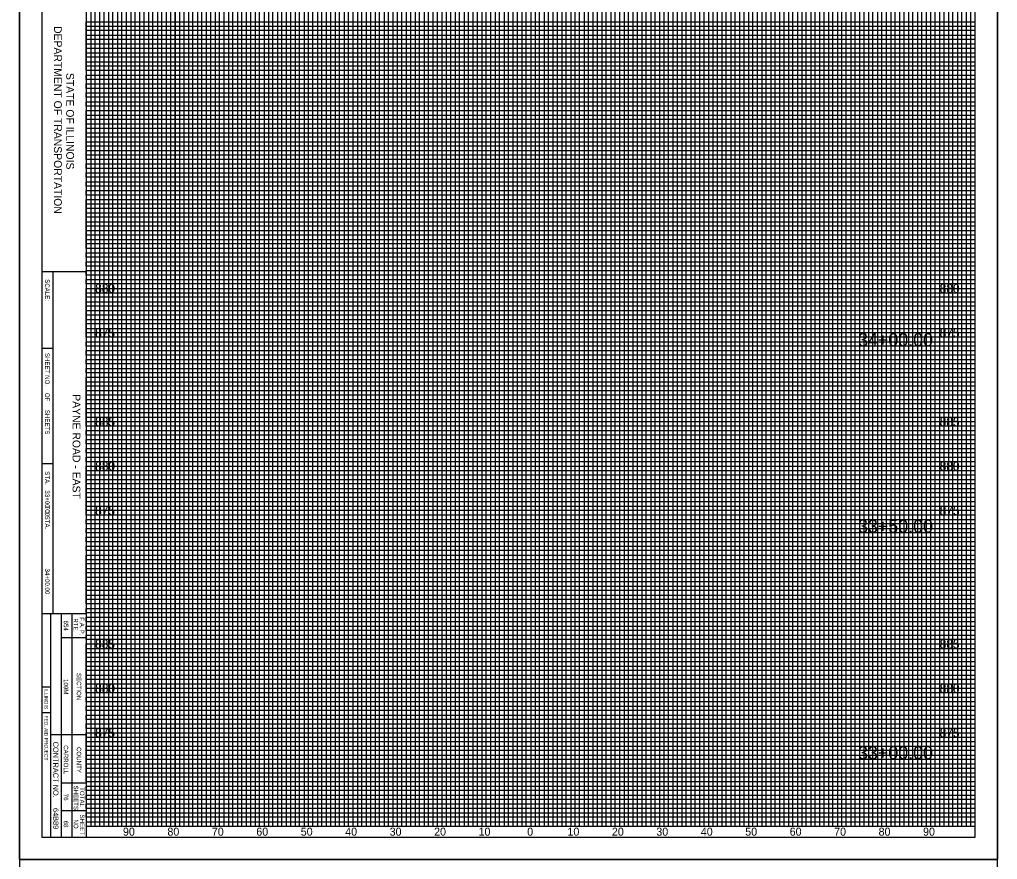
# Model space of a CAD drawing. Extents: x 874 to 5505, y 981 to 7567.
# Drawn here: x 5285 to 5505, y 1672.5 to 1861.5 of the extents above; entities that cross this region are included whole.
import ezdxf

# ---------------------------------------------------------------- set-up
doc = ezdxf.new("R2010")
doc.units = 0
for name, color, linetype in [('Sheets_General Details', 7, 'Continuous'), ('Sheets_Minor Grid', 7, 'Continuous'), ('Sheets_Printer Plotting Border', 7, 'Continuous')]:
    doc.layers.add(name, color=color, linetype=linetype)

msp = doc.modelspace()

# ---------------------------------------------------------------- linework, layer by layer
at = {"layer": 'Sheets_General Details'}
for p, q in [((5285, 1672.5), (5285, 2012.5)), ((5505, 2012.5), (5505, 1672.5)), ((5300, 1997.5), (5300, 1677.5)), ((5300, 1804.76), (5290, 1804.76)), ((5292.5, 1804.76), (5292.5, 1727.76)), ((5292.5, 1787.5), (5290, 1787.5)), ((5292.5, 1761.5), (5290, 1761.5)), ((5300, 1727.76), (5290, 1727.76)), ((5291.95, 1727.76), (5291.95, 1677.5)), ((5294.35, 1727.76), (5294.35, 1677.5)), ((5296.75, 1727.76), (5296.75, 1677.5)), ((5300, 1722.36), (5294.35, 1722.36)), ((5291.95, 1711.29), (5290, 1711.29)), ((5291.95, 1705.49), (5290, 1705.49)), ((5300, 1700.56), (5291.95, 1700.56)), ((5300, 1689.64), (5294.35, 1689.64)), ((5300, 1683.43), (5294.35, 1683.43)), ((5505, 1672.52), (5505, 1672.5))]:
    msp.add_line(p, q, dxfattribs=at)
msp.add_lwpolyline([(5290, 1677.5), (5500, 1677.5), (5500, 1997.5), (5290, 1997.5)], close=True, dxfattribs=at)
for points in [[(5310, 1995), (5310, 1680), (5320, 1680), (5320, 1995)], [(5320, 1995), (5320, 1680), (5330, 1680), (5330, 1995)], [(5340, 1995), (5340, 1680), (5350, 1680), (5350, 1995)], [(5360, 1995), (5360, 1680), (5370, 1680), (5370, 1995)], [(5380, 1995), (5380, 1680), (5390, 1680), (5390, 1995)], [(5400, 1995), (5400, 1680), (5410, 1680), (5410, 1995)], [(5420, 1995), (5420, 1680), (5430, 1680), (5430, 1995)], [(5440, 1995), (5440, 1680), (5450, 1680), (5450, 1995)], [(5460, 1995), (5460, 1680), (5470, 1680), (5470, 1995)], [(5480, 1995), (5480, 1680), (5490, 1680), (5490, 1995)], [(5500, 1850), (5300, 1850), (5300, 1860), (5500, 1860)], [(5500, 1830), (5300, 1830), (5300, 1840), (5500, 1840)], [(5500, 1810), (5300, 1810), (5300, 1820), (5500, 1820)], [(5500, 1790), (5300, 1790), (5300, 1800), (5500, 1800)], [(5500, 1770), (5300, 1770), (5300, 1780), (5500, 1780)], [(5500, 1750), (5300, 1750), (5300, 1760), (5500, 1760)], [(5500, 1730), (5300, 1730), (5300, 1740), (5500, 1740)], [(5499, 1680), (5500, 1680), (5500, 1690), (5300, 1690), (5300, 1700), (5500, 1700), (5500, 1710), (5300, 1710), (5300, 1720), (5500, 1720)], [(5300, 1680), (5500, 1680)]]:
    msp.add_lwpolyline(points, dxfattribs=at)
at = {"layer": 'Sheets_Minor Grid'}
for points in [[(5301, 1995), (5301, 1680), (5302, 1680), (5302, 1995)], [(5303, 1995), (5303, 1680), (5304, 1680), (5304, 1995)], [(5305, 1995), (5305, 1680), (5306, 1680), (5306, 1995)], [(5307, 1995), (5307, 1680), (5308, 1680), (5308, 1995)], [(5309, 1995), (5309, 1680), (5311, 1680), (5311, 1995)], [(5312, 1995), (5312, 1680), (5313, 1680), (5313, 1995)], [(5314, 1995), (5314, 1680), (5315, 1680), (5315, 1995)], [(5316, 1995), (5316, 1680), (5317, 1680), (5317, 1995)], [(5318, 1995), (5318, 1680), (5319, 1680), (5319, 1995)], [(5321, 1995), (5321, 1680), (5322, 1680), (5322, 1995)], [(5323, 1995), (5323, 1680), (5324, 1680), (5324, 1995)], [(5325, 1995), (5325, 1680), (5326, 1680), (5326, 1995)], [(5327, 1995), (5327, 1680), (5328, 1680), (5328, 1995)], [(5329, 1995), (5329, 1680), (5331, 1680), (5331, 1995)], [(5332, 1995), (5332, 1680), (5333, 1680), (5333, 1995)], [(5334, 1995), (5334, 1680), (5335, 1680), (5335, 1995)], [(5336, 1995), (5336, 1680), (5337, 1680), (5337, 1995)], [(5338, 1995), (5338, 1680), (5339, 1680), (5339, 1995)], [(5341, 1995), (5341, 1680), (5342, 1680), (5342, 1995)], [(5343, 1995), (5343, 1680), (5344, 1680), (5344, 1995)], [(5345, 1995), (5345, 1680), (5346, 1680), (5346, 1995)], [(5347, 1995), (5347, 1680), (5348, 1680), (5348, 1995)], [(5349, 1995), (5349, 1680), (5351, 1680), (5351, 1995)], [(5352, 1995), (5352, 1680), (5353, 1680), (5353, 1995)], [(5354, 1995), (5354, 1680), (5355, 1680), (5355, 1995)], [(5356, 1995), (5356, 1680), (5357, 1680), (5357, 1995)], [(5358, 1995), (5358, 1680), (5359, 1680), (5359, 1995)], [(5361, 1995), (5361, 1680), (5362, 1680), (5362, 1995)], [(5363, 1995), (5363, 1680), (5364, 1680), (5364, 1995)], [(5365, 1995), (5365, 1680), (5366, 1680), (5366, 1995)], [(5367, 1995), (5367, 1680), (5368, 1680), (5368, 1995)], [(5369, 1995), (5369, 1680), (5371, 1680), (5371, 1995)], [(5372, 1995), (5372, 1680), (5373, 1680), (5373, 1995)], [(5374, 1995), (5374, 1680), (5375, 1680), (5375, 1995)], [(5376, 1995), (5376, 1680), (5377, 1680), (5377, 1995)], [(5378, 1995), (5378, 1680), (5379, 1680), (5379, 1995)], [(5381, 1995), (5381, 1680), (5382, 1680), (5382, 1995)], [(5383, 1995), (5383, 1680), (5384, 1680), (5384, 1995)], [(5385, 1995), (5385, 1680), (5386, 1680), (5386, 1995)], [(5387, 1995), (5387, 1680), (5388, 1680), (5388, 1995)], [(5389, 1995), (5389, 1680), (5391, 1680), (5391, 1995)], [(5392, 1995), (5392, 1680), (5393, 1680), (5393, 1995)], [(5394, 1995), (5394, 1680), (5395, 1680), (5395, 1995)], [(5396, 1995), (5396, 1680), (5397, 1680), (5397, 1995)], [(5398, 1995), (5398, 1680), (5399, 1680), (5399, 1995)], [(5401, 1995), (5401, 1680), (5402, 1680), (5402, 1995)], [(5403, 1995), (5403, 1680), (5404, 1680), (5404, 1995)], [(5405, 1995), (5405, 1680), (5406, 1680), (5406, 1995)], [(5407, 1995), (5407, 1680), (5408, 1680), (5408, 1995)], [(5409, 1995), (5409, 1680), (5411, 1680), (5411, 1995)], [(5412, 1995), (5412, 1680), (5413, 1680), (5413, 1995)], [(5414, 1995), (5414, 1680), (5415, 1680), (5415, 1995)], [(5416, 1995), (5416, 1680), (5417, 1680), (5417, 1995)], [(5418, 1995), (5418, 1680), (5419, 1680), (5419, 1995)], [(5421, 1995), (5421, 1680), (5422, 1680), (5422, 1995)], [(5423, 1995), (5423, 1680), (5424, 1680), (5424, 1995)], [(5425, 1995), (5425, 1680), (5426, 1680), (5426, 1995)], [(5427, 1995), (5427, 1680), (5428, 1680), (5428, 1995)], [(5429, 1995), (5429, 1680), (5431, 1680), (5431, 1995)], [(5432, 1995), (5432, 1680), (5433, 1680), (5433, 1995)], [(5434, 1995), (5434, 1680), (5435, 1680), (5435, 1995)], [(5436, 1995), (5436, 1680), (5437, 1680), (5437, 1995)], [(5438, 1995), (5438, 1680), (5439, 1680), (5439, 1995)], [(5441, 1995), (5441, 1680), (5442, 1680), (5442, 1995)], [(5443, 1995), (5443, 1680), (5444, 1680), (5444, 1995)], [(5445, 1995), (5445, 1680), (5446, 1680), (5446, 1995)], [(5447, 1995), (5447, 1680), (5448, 1680), (5448, 1995)], [(5449, 1995), (5449, 1680), (5451, 1680), (5451, 1995)], [(5452, 1995), (5452, 1680), (5453, 1680), (5453, 1995)], [(5454, 1995), (5454, 1680), (5455, 1680), (5455, 1995)], [(5456, 1995), (5456, 1680), (5457, 1680), (5457, 1995)], [(5458, 1995), (5458, 1680), (5459, 1680), (5459, 1995)], [(5461, 1995), (5461, 1680), (5462, 1680), (5462, 1995)], [(5463, 1995), (5463, 1680), (5464, 1680), (5464, 1995)], [(5465, 1995), (5465, 1680), (5466, 1680), (5466, 1995)], [(5467, 1995), (5467, 1680), (5468, 1680), (5468, 1995)], [(5469, 1995), (5469, 1680), (5471, 1680), (5471, 1995)], [(5472, 1995), (5472, 1680), (5473, 1680), (5473, 1995)], [(5474, 1995), (5474, 1680), (5475, 1680), (5475, 1995)], [(5476, 1995), (5476, 1680), (5477, 1680), (5477, 1995)], [(5478, 1995), (5478, 1680), (5479, 1680), (5479, 1995)], [(5481, 1995), (5481, 1680), (5482, 1680), (5482, 1995)], [(5483, 1995), (5483, 1680), (5484, 1680), (5484, 1995)], [(5485, 1995), (5485, 1680), (5486, 1680), (5486, 1995)], [(5487, 1995), (5487, 1680), (5488, 1680), (5488, 1995)], [(5489, 1995), (5489, 1680), (5491, 1680), (5491, 1995)], [(5492, 1995), (5492, 1680), (5493, 1680), (5493, 1995)], [(5494, 1995), (5494, 1680), (5495, 1680), (5495, 1995)], [(5496, 1995), (5496, 1680), (5497, 1680), (5497, 1995)], [(5498, 1995), (5498, 1680), (5499, 1680), (5499, 1995)], [(5500, 1859), (5300, 1859), (5300, 1861), (5500, 1861)], [(5500, 1857), (5300, 1857), (5300, 1858), (5500, 1858)], [(5500, 1855), (5300, 1855), (5300, 1856), (5500, 1856)], [(5500, 1853), (5300, 1853), (5300, 1854), (5500, 1854)], [(5500, 1851), (5300, 1851), (5300, 1852), (5500, 1852)], [(5500, 1848), (5300, 1848), (5300, 1849), (5500, 1849)], [(5500, 1846), (5300, 1846), (5300, 1847)], [(5300, 1847), (5500, 1847)], [(5500, 1844), (5300, 1844), (5300, 1845), (5500, 1845)], [(5500, 1842), (5300, 1842), (5300, 1843), (5500, 1843)], [(5500, 1839), (5300, 1839), (5300, 1841), (5500, 1841)], [(5500, 1837), (5300, 1837), (5300, 1838), (5500, 1838)], [(5500, 1835), (5300, 1835), (5300, 1836), (5500, 1836)], [(5500, 1833), (5300, 1833), (5300, 1834), (5500, 1834)], [(5500, 1831), (5300, 1831), (5300, 1832), (5500, 1832)], [(5500, 1828), (5300, 1828), (5300, 1829), (5500, 1829)], [(5500, 1826), (5300, 1826), (5300, 1827), (5500, 1827)], [(5500, 1824), (5300, 1824), (5300, 1825), (5500, 1825)], [(5500, 1822), (5300, 1822), (5300, 1823), (5500, 1823)], [(5500, 1819), (5300, 1819), (5300, 1821), (5500, 1821)], [(5500, 1817), (5300, 1817), (5300, 1818), (5500, 1818)], [(5500, 1815), (5300, 1815), (5300, 1816), (5500, 1816)], [(5500, 1813), (5300, 1813), (5300, 1814), (5500, 1814)], [(5500, 1811), (5300, 1811), (5300, 1812), (5500, 1812)], [(5500, 1808), (5300, 1808), (5300, 1809), (5500, 1809)], [(5500, 1806), (5300, 1806), (5300, 1807), (5500, 1807)], [(5500, 1804), (5300, 1804), (5300, 1805), (5500, 1805)], [(5500, 1802), (5300, 1802), (5300, 1803), (5500, 1803)], [(5500, 1799), (5300, 1799), (5300, 1801), (5500, 1801)], [(5500, 1797), (5300, 1797), (5300, 1798), (5500, 1798)], [(5500, 1795), (5300, 1795), (5300, 1796), (5500, 1796)], [(5500, 1793), (5300, 1793), (5300, 1794), (5500, 1794)], [(5500, 1791), (5300, 1791), (5300, 1792)], [(5300, 1792), (5500, 1792)], [(5500, 1788), (5300, 1788), (5300, 1789), (5500, 1789)], [(5500, 1786), (5300, 1786), (5300, 1787), (5500, 1787)], [(5500, 1784), (5300, 1784), (5300, 1785), (5500, 1785)], [(5500, 1782), (5300, 1782), (5300, 1783), (5500, 1783)], [(5500, 1779), (5300, 1779), (5300, 1781), (5500, 1781)], [(5500, 1777), (5300, 1777), (5300, 1778), (5500, 1778)], [(5500, 1775), (5300, 1775), (5300, 1776), (5500, 1776)], [(5500, 1773), (5300, 1773), (5300, 1774), (5500, 1774)], [(5500, 1771), (5300, 1771), (5300, 1772), (5500, 1772)], [(5500, 1768), (5300, 1768), (5300, 1769), (5500, 1769)], [(5500, 1766), (5300, 1766), (5300, 1767), (5500, 1767)], [(5500, 1764), (5300, 1764), (5300, 1765), (5500, 1765)], [(5500, 1762), (5300, 1762), (5300, 1763), (5500, 1763)], [(5500, 1759), (5300, 1759), (5300, 1761), (5500, 1761)], [(5500, 1757), (5300, 1757), (5300, 1758), (5500, 1758)], [(5500, 1755), (5300, 1755), (5300, 1756), (5500, 1756)], [(5500, 1753), (5300, 1753), (5300, 1754), (5500, 1754)], [(5500, 1751), (5300, 1751), (5300, 1752), (5500, 1752)], [(5500, 1748), (5300, 1748), (5300, 1749), (5500, 1749)], [(5500, 1746), (5300, 1746), (5300, 1747), (5500, 1747)], [(5500, 1744), (5300, 1744), (5300, 1745), (5500, 1745)], [(5500, 1742), (5300, 1742), (5300, 1743), (5500, 1743)], [(5500, 1739), (5300, 1739), (5300, 1741), (5500, 1741)], [(5500, 1737), (5300, 1737), (5300, 1738), (5500, 1738)], [(5500, 1735), (5300, 1735), (5300, 1736)], [(5300, 1736), (5500, 1736)], [(5500, 1733), (5300, 1733), (5300, 1734), (5500, 1734)], [(5500, 1731), (5300, 1731), (5300, 1732), (5500, 1732)], [(5500, 1728), (5300, 1728), (5300, 1729), (5500, 1729)], [(5500, 1726), (5300, 1726), (5300, 1727), (5500, 1727)], [(5500, 1724), (5300, 1724), (5300, 1725), (5500, 1725)], [(5500, 1722), (5300, 1722), (5300, 1723), (5500, 1723)], [(5300, 1681), (5500, 1681), (5500, 1682), (5300, 1682), (5300, 1683), (5500, 1683), (5500, 1684), (5300, 1684), (5300, 1685), (5500, 1685), (5500, 1686), (5300, 1686), (5300, 1687), (5500, 1687), (5500, 1688), (5300, 1688), (5300, 1689), (5500, 1689), (5500, 1691), (5300, 1691), (5300, 1692), (5500, 1692), (5500, 1693), (5300, 1693), (5300, 1694), (5500, 1694), (5500, 1695), (5300, 1695), (5300, 1696), (5500, 1696), (5500, 1697), (5300, 1697), (5300, 1698), (5500, 1698), (5500, 1699), (5300, 1699), (5300, 1701), (5500, 1701), (5500, 1702), (5300, 1702), (5300, 1703), (5500, 1703), (5500, 1704), (5300, 1704), (5300, 1705), (5500, 1705), (5500, 1706), (5300, 1706), (5300, 1707), (5500, 1707), (5500, 1708), (5300, 1708), (5300, 1709), (5500, 1709), (5500, 1711), (5300, 1711), (5300, 1712), (5500, 1712), (5500, 1713), (5300, 1713), (5300, 1714), (5500, 1714), (5500, 1715), (5300, 1715), (5300, 1716), (5500, 1716), (5500, 1717), (5300, 1717), (5300, 1718), (5500, 1718), (5500, 1719), (5300, 1719), (5300, 1721), (5500, 1721)]]:
    msp.add_lwpolyline(points, dxfattribs=at)
at = {"layer": 'Sheets_Printer Plotting Border'}
for points in [[(5285, 2012.5), (5285, 1672.5), (5505, 1672.5), (5505, 2012.5)], [(5285, 1672.5), (5285, 1332.5), (5505, 1332.5), (5505, 1672.5)]]:
    msp.add_lwpolyline(points, close=True, dxfattribs=at)

# ---------------------------------------------------------------- texts
at = {"layer": 'Sheets_General Details'}
for s, height, p in [('DEPARTMENT OF TRANSPORTATION', 1.75, (5292.75, 1860.03)), ('STATE OF ILLINOIS', 1.75, (5295.5, 1849.49)), ('SCALE:          ', 1, (5290.75, 1803.07)), ('SHEET NO.    OF     SHEETS', 1, (5290.75, 1786.48)), ('PAYNE ROAD - EAST', 1.75, (5296.93, 1777.18)), ('STA.            TO STA.            ', 1, (5290.75, 1759.85)), ('33+00.00', 1, (5290.75, 1755.55)), ('34+00.00', 1, (5290.75, 1737.96)), ('654', 1, (5294.95, 1726.26)), ('RTE.', 1, (5297.15, 1726.75)), ('F.A. ', 1, (5298.55, 1726.99)), ('P.', 1, (5298.55, 1724.2)), ('SECTION', 1, (5297.87, 1714.46)), ('109M', 1, (5294.95, 1713.09)), ('ILLINOIS', 0.8, (5290.59, 1710.89)), ('FED. AID PROJECT', 0.8, (5290.59, 1704.88)), ('CONTRACT NO.      ', 1.2, (5292.55, 1699)), ('CARROLL', 1, (5294.95, 1698.21)), ('COUNTY', 1, (5297.87, 1697.81)), ('SHEETS', 1, (5297.19, 1689.14)), ('TOTAL', 1, (5298.59, 1688.75)), ('76', 1, (5294.95, 1687.29)), ('64B89', 1.2, (5292.55, 1684.09)), ('68', 1, (5294.95, 1681.22)), ('NO.', 1, (5297.19, 1681.5)), ('SHEET', 1, (5298.59, 1682.6))]:
    msp.add_text(s, height=height, rotation=270, dxfattribs=at).set_placement(p)
for s, height, p in [('880', 2, (5302.02, 1800)), ('880', 2, (5492.02, 1800)), ('875', 2, (5302.02, 1790)), ('34+00.00', 3, (5473.65, 1787.94)), ('875', 2, (5492.02, 1790)), ('885', 2, (5302.02, 1770)), ('885', 2, (5492.02, 1770)), ('880', 2, (5302.02, 1760)), ('880', 2, (5492.02, 1760)), ('875', 2, (5302.02, 1750)), ('875', 2, (5492.02, 1750)), ('33+50.00', 3, (5473.65, 1746)), ('885', 2, (5302.02, 1720)), ('885', 2, (5492.02, 1720)), ('880', 2, (5302.02, 1710)), ('880', 2, (5492.02, 1710)), ('875', 2, (5302.02, 1700)), ('875', 2, (5492.02, 1700)), ('33+00.00', 3, (5473.65, 1695.01)), ('90', 1.8, (5308.26, 1677.85)), ('80', 1.8, (5318.26, 1677.85)), ('70', 1.8, (5328.26, 1677.85)), ('60', 1.8, (5338.26, 1677.85)), ('50', 1.8, (5348.26, 1677.85)), ('40', 1.8, (5358.26, 1677.85)), ('30', 1.8, (5368.26, 1677.85)), ('20', 1.8, (5378.26, 1677.85)), ('10', 1.8, (5388.26, 1677.85)), ('0', 1.8, (5399.21, 1677.85)), ('0', 1.8, (5399.21, 1677.85)), ('10', 1.8, (5408.26, 1677.85)), ('20', 1.8, (5418.26, 1677.85)), ('30', 1.8, (5428.26, 1677.85)), ('40', 1.8, (5438.26, 1677.85)), ('50', 1.8, (5448.26, 1677.85)), ('60', 1.8, (5458.26, 1677.85)), ('70', 1.8, (5468.26, 1677.85)), ('80', 1.8, (5478.26, 1677.85)), ('90', 1.8, (5488.26, 1677.85))]:
    msp.add_text(s, height=height, dxfattribs=at).set_placement(p)

doc.saveas('drawing.dxf')
